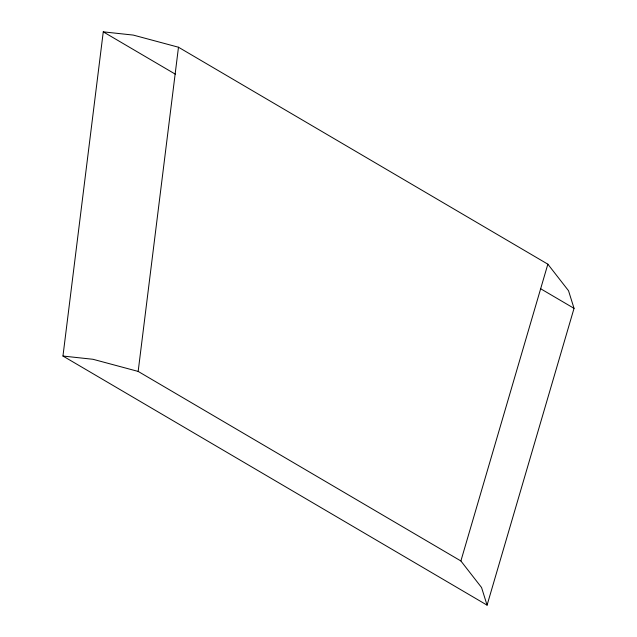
<?xml version="1.0" encoding="UTF-8"?>
<svg xmlns="http://www.w3.org/2000/svg" width="637" height="637" viewBox="0 0 637 637"><rect width="100%" height="100%" fill="white"/><g stroke="black" fill="none" stroke-linecap="round" stroke-linejoin="round"><path stroke-width="0.96" d="M62.959 356.043L103.266 31.85L133.3 35.091L178.479 47.226L547.852 264.18L568.523 290.719L574.041 308.356L487.074 605.15L62.959 356.043L92.986 359.284L138.165 371.419L460.885 560.966L481.556 587.513L487.074 605.15M138.165 371.419L178.479 47.226M460.885 560.966L547.852 264.18M103.266 31.85L175.302 74.155M540.598 288.72L574.041 308.356"/></g></svg>
